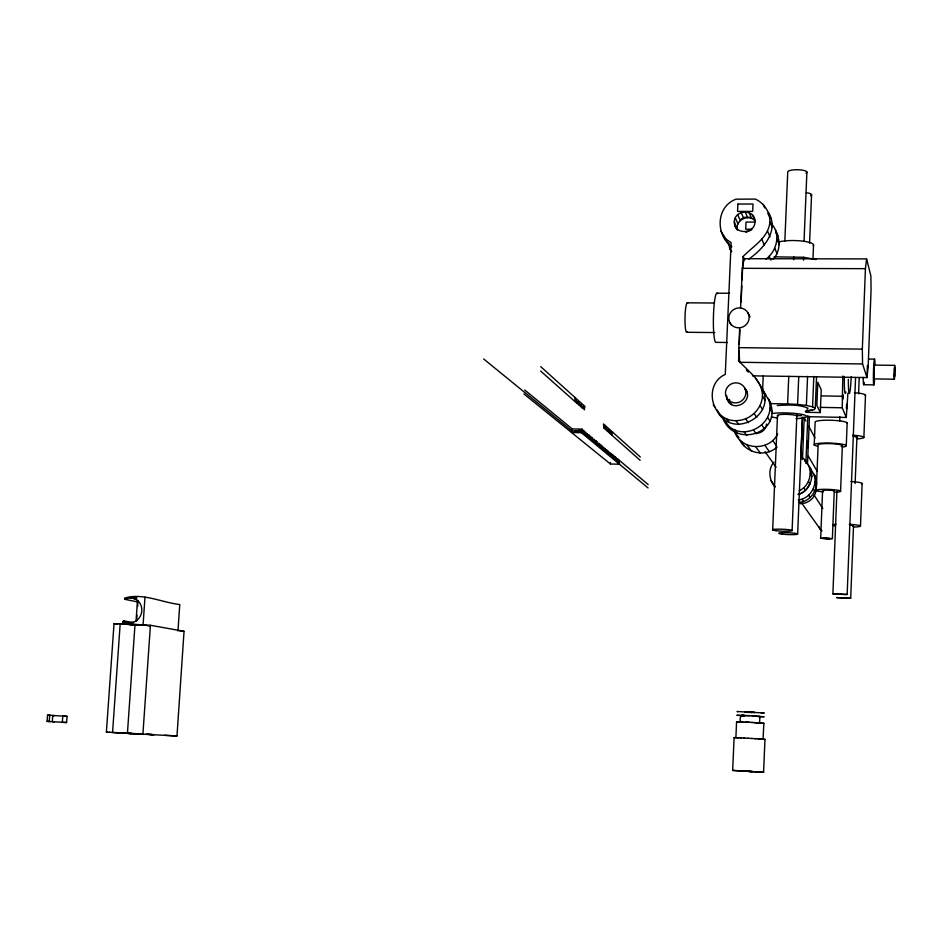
<?xml version="1.0" encoding="UTF-8"?>
<svg xmlns="http://www.w3.org/2000/svg" width="942" height="942" viewBox="0 0 942 942"><rect width="100%" height="100%" fill="white"/><g stroke="black" fill="none" stroke-linecap="round" stroke-linejoin="round"><path stroke-width="1.41" d="M894.123 374.728L894.288 369.382M894.77 371.843L894.676 365.366L874.353 365.084L873.941 378.872L894.347 379.249L894.9 369.9M822.578 490.641L820.682 538.223L826.935 538.989L832.375 538.612L834.259 490.97M855.572 377.459L847.164 594.402L846.422 594.626L832.893 593.837L836.92 491.394M839.687 421.145L839.864 416.753M808.471 416.705L846.293 417.447L842.254 407.78L842.784 376.023M840.582 491.135L842.372 445.542M847.918 393.191L846.293 417.447M846.281 445.648L847.164 422.911M850.708 598.158L836.708 597.605L850.708 598.158L853.487 526.131M855.124 483.505L856.949 436.464M858.586 393.827L859.21 377.66M752.411 375.846L866.981 377.577L862.566 363.965L862.33 349.129L865.427 268.67L866.605 258.909L744.192 258.697L742.32 268.317L740.577 307.987M860.493 526.013L862.118 483.458M863.885 437.3L865.498 395.075M868.112 367.533L867.452 365.425L866.981 377.577L868.112 367.533L871.056 290.466L870.879 275.924L866.605 258.909M792.104 530.523L796.885 414.456M804.044 241.093L806.894 172.045M805.304 411.242L814.053 409.77L815.254 408.322L812.569 406.803L806.376 405.425L797.591 404.412L798.734 376.812M803.55 260.169L803.667 257.284L773.971 256.825M797.65 533.973L802.419 417.918M809.578 243.107L811.568 194.629M804.209 417.271L802.478 459.496L800.853 456.823L802.478 417.188M806.376 405.425L807.553 376.411M812.946 259.415L813.547 244.79M805.881 463.511L807.836 415.61M807.494 464.583L809.461 416.388M812.569 406.803L813.806 376.423M815.254 408.322L816.537 376.623M814.229 444.918L815.148 422.263A16.049 2.308 1.8 0 1 832.163 420.297A16.049 2.308 1.8 0 1 846.87 423.5M816.278 490.476L818.115 445.013A12.175 1.637 1.9 0 1 832.457 443.729A12.175 1.637 1.9 0 1 841.194 446.331M820.317 412.572L821.236 389.823L817.786 382.228L816.855 405.413L820.317 412.572L805.787 412.302M762.537 391.884L763.22 375.952M759.605 723.067L759.888 716.509L754.354 716.05M763.055 739.282L763.856 723.303L754.071 722.62M772.676 529.887L777.491 415.54M784.839 241.093L787.736 172.198A9.608 2.39 0.8 0 1 799.028 169.784A9.608 2.39 0.8 0 1 805.987 173.257M747.43 771.286L743.862 771.086L763.585 772.275L764.975 739.352L760.677 739.046M770.568 403.623L787.606 403.93L788.76 376.341M793.623 259.733L793.741 256.848M862.566 363.965L739.647 362.281L738.834 347.645L739.67 328.546M739.906 362.705L738.563 360.539L739.011 350.283M739.27 344.419L739.917 329.771M741.13 301.935L741.849 285.815M742.096 279.962L743.132 256.518C753.094 246.027 768.625 237.714 769.944 221.747C769.955 211.938 764.233 203.131 755.307 199.08L736.02 199.174C715.72 206.71 715.508 235.335 731.887 246.804M747.665 771.333L732.676 770.415L734.101 737.61L738.834 737.774M749.22 722.337L736.573 721.808L735.89 737.704L736.974 737.704M744.922 715.531C739.941 712.211 738.069 723.338 742.849 722.031M894.723 373.138L894.606 375.552M619.224 460.273L619.447 464.229L610.416 463.994L610.487 462.546M612.182 431.742L611.876 435.216M581.862 431.142L571.606 430.906L571.523 432.496L581.426 432.708L648.061 487.932M540.708 366.65L574.961 397.465L574.914 401.539M581.426 432.708L582.109 429.152L572.218 428.928L524.765 390.035M177.956 631.034L179.757 604.517C161.777 602.527 142.642 592.53 124.509 598.146L125.074 599.371L137.85 601.973M121.082 732.982L176.978 736.008L184.043 631.305L150.426 625.276L120.187 623.863L112.557 732.476L142.901 734.313L150.426 625.276M127.429 733.382L135 624.558L137.85 625.064M136.06 620.813L137.461 600.56M136.614 620.919L137.014 615.138M137.614 606.46L138.015 600.678M150.061 626.065L143.078 624.829L144.997 597.193M110.049 732.323L106.387 732.099L114.029 623.663L123.013 624.075M54.365 721.796L47.1 721.372L47.547 715.178L54.813 715.637M49.243 721.501L49.702 715.308M66.588 722.526L67.035 716.356L62.784 716.085L62.337 722.279L66.588 722.526L52.305 721.678L52.764 715.496L67.035 716.356M894.417 369.111L894.488 368.157M894.535 376.447L894.606 375.481M613.065 457.235L615.668 457.294L615.432 459.378L614.843 456.611L614.196 456.058L613.96 458.153L613.372 455.363L612.712 454.809L612.465 456.917L611.876 454.115L611.217 453.561L610.969 455.657L609.698 452.29L609.462 454.409L608.873 453.914L608.179 451.018L607.943 453.137L607.354 452.643L606.648 449.734L606.401 451.854L605.812 451.371L605.105 448.427L604.858 450.57L604.258 450.076L603.551 447.132L603.292 449.275L602.692 448.769L601.973 445.813L601.726 447.968L601.114 447.462L600.395 444.483L600.136 446.649L599.524 446.131L598.794 443.14L598.547 445.319L597.923 444.801L597.193 441.798L596.934 443.976L596.31 443.458L595.568 440.432L595.309 442.622L594.685 442.104L593.931 439.066L593.672 441.256L593.048 440.738L592.283 437.677L592.023 439.89L591.388 439.361L590.622 436.287L590.363 438.501L589.716 437.971L588.95 434.886L588.679 437.1L588.043 436.57L587.255 433.473L586.996 435.699L586.336 435.157L585.559 432.037L585.288 434.274L584.629 433.732L583.84 430.6L583.569 432.849L582.91 432.296L582.109 429.152M894.453 377.071L894.535 376.364M894.488 368.228L894.559 367.545M572.218 428.928L571.606 430.906M799.275 490.688C808.283 486.614 812.239 475.439 809.119 466.278C815.595 476.287 809.496 490.417 798.675 494.456M798.263 499.955C810.144 498.871 817.986 485.236 813.888 474.179C821.224 485.424 811.886 502.098 798.604 502.416M894.676 365.366L894.347 379.249M748.843 259.074C763.385 248.794 779.517 230.802 768.425 212.327M765.999 259.132C776.891 251.019 781.095 234.146 771.345 223.525M773.088 259.238C780.671 251.467 780.329 239.339 775.619 230.142M720.995 231.249L726.082 239.209L731.145 242.612L725.281 374.398C702.885 384.407 711.234 421.239 735.926 420.65C749.526 420.627 761.548 409.77 762.478 396.111C762.667 380.309 747.771 371.254 738.563 360.539M718.31 412.985C735.019 439.843 778.528 413.255 760.948 386.503M727.13 424.512C744.239 443.235 777.809 422.64 768.448 398.925C786.087 432.225 733.948 450.641 722.173 416.564L729.862 428.08M766.517 424.041C766.164 429.211 761.595 433.308 756.45 433.308M734.324 221.841C734.477 209.195 755.531 208.618 755.001 221.782C754.86 234.452 733.794 235.005 734.324 221.841L737.456 230.131M737.044 227.587C737.374 219.086 748.76 214.387 754.825 220.51L752.281 214.67M874.035 378.943L874.353 365.084M143.078 624.829L129.172 624.169L122.837 622.014L123.567 620.849L133.529 622.638M820.682 538.223L832.375 538.612M738.964 437.7L734.795 432.213C741.436 450.57 769.437 451.383 777.68 433.944M773.888 462.157C767.789 469.222 769.049 480.338 775.031 487.12M807.129 409.217L807.977 408.192C798.463 404.106 787.382 405.025 777.221 405.519M832.893 593.837L847.164 594.402M740.73 219.545L743.05 218.073M745.817 232.403L751.728 229.777M739.541 439.808C746.535 453.408 765.681 457.565 777.126 447.014M759.888 716.509L759.087 716.556M763.856 723.303L760.795 723.291M125.074 599.371C129.631 596.851 135.66 597.946 139.004 601.962A12.481 11.645 -76.4 0 1 137.779 619.565C134.011 623.18 127.912 623.839 123.567 620.849M764.975 739.352L763.644 739.364M806.387 410.653L812.192 410.229M744.215 217.331L749.962 217.319M754.813 222.065L746.017 222.076L745.711 229.212L751.575 229.2M742.32 268.317L865.427 268.67M716.78 293.197L729.497 293.268M687.224 302.829L713.895 303.018M686.812 332.279L714.766 332.561M727.436 342.488L716.167 342.358A24.645 3.038 -88.8 0 1 713.447 316.276A24.645 3.038 -88.8 0 1 717.557 293.657M738.834 347.645L862.33 349.129M868.701 359.055L874.494 359.137M863.79 384.713L873.905 384.866M821.636 395.899L841.995 396.252M820.199 407.368L842.254 407.78M796.567 415.575L801.442 415.669M578.647 429.693L582.874 429.788M574.773 431.248L581.838 431.401M117.691 623.828L114.029 623.663M761.23 713.023L764.28 712.988L737.021 711.528L737.857 711.646M586.913 435.44L589.692 435.51M593.554 440.974L596.286 441.033M598.394 445.013L601.09 445.071M615.185 459.001L617.775 459.06L617.799 461.344L618.352 461.804L618.588 459.743L648.214 484.588M758.463 716.662L764.127 716.732L751.987 715.896M732.676 770.415L763.585 772.275M787.606 403.93L797.591 404.412M179.993 631.105L184.043 631.305M737.433 737.68L741.436 737.904M745.569 715.473L752.67 715.849M749.502 715.755L736.856 715.261L744.898 715.932M740.377 737.822L744.604 738.069M745.287 722.055L752.387 722.443M743.956 738.01L748.101 738.257M752.022 712.623L745.051 712.211M106.387 732.099L107.553 732.158M145.857 734.265L154.052 734.725L150.331 734.466M747.913 738.234L751.987 738.469M47.1 721.372L50.162 721.548M119.669 732.794L116.054 732.593M748.784 771.404L752.352 771.604L748.549 771.357M164.768 735.266L176.978 736.008M119.504 732.794L123.39 733.017M130.349 733.335L143.125 734.112M147.364 734.277L151.756 734.548M751.704 722.479L755.837 722.655M751.704 738.469L755.896 738.705M109.166 732.275L131.244 733.535L128.383 733.335M122.837 732.994L125.887 733.182M755.154 738.681L759.358 738.928M124.097 624.134L133.882 624.876M47.547 715.178L50.609 715.378M758.216 738.869L762.149 739.117M756.179 722.761L759.04 722.997M744.521 715.802L741.083 715.484M739.129 722.055L736.573 721.808M734.101 737.61L735.054 737.704M762.372 739.176L763.173 739.258M803.667 257.284L816.066 259.556M128.677 624.44L132.563 625.123M122.837 622.014L125.686 622.521M126.287 622.226L131.962 623.239M130.985 597.97L136.802 599.1M131.103 596.58L136.743 597.758M800.853 456.823L804.951 459.696L810.685 468.869M804.515 460.921L806.552 462.334L804.951 459.696M809.366 468.892L811.356 470.282L809.837 467.762L815.383 476.652M523.917 393.933L610.416 463.994M483.682 358.996L571.912 430.871M615.668 457.294L616.904 460.603L617.128 458.518L617.775 459.06M540.661 371.054L575.692 402.222L575.962 400.009L576.669 403.094L577.434 403.777L577.705 401.563L578.4 404.636L579.165 405.319L579.436 403.117L580.131 406.179L580.884 406.85L581.155 404.648L581.838 407.698L582.592 408.369L582.851 406.179L584.275 409.864L584.935 406.438L574.961 397.465M640.16 460.32L611.24 434.639L610.652 431.86L610.416 433.909L609.768 433.332L609.168 430.541L608.932 432.602L608.285 432.013L607.684 429.211L607.449 431.283L606.789 430.694L606.189 427.88L605.942 429.941L605.282 429.352L604.67 426.526L604.434 428.598L603.763 428.009L603.516 423.959L640.313 456.988M746.264 370.065L748.278 372.137M761.466 388.94L770.756 402.752M713.2 404.789L715.414 407.698M770.909 480.55L772.793 483.01M726.294 418.554L729.12 422.299M734.866 429.917L737.515 433.438M746.935 444.989L751.728 451.348M735.926 420.65L738.646 424.383M744.204 431.966L746.759 435.463M755.861 446.955L760.488 453.29M726.6 397.736L731.522 404.601M765.01 451.654L776.114 467.232M801.136 502.345L820.659 529.757M726.623 395.487L727.236 399.408L730.05 403.353L729.438 399.467M745.746 418.943L748.372 422.699M753.718 430.329L756.191 433.838M802.089 499.331L803.679 501.591M764.963 445.401L769.402 451.771M754.248 413.679L756.791 417.494M761.96 425.231L764.339 428.81M803.797 487.921L805.41 490.346M808.719 495.292L810.25 497.588M772.829 440.55L776.408 445.943M767.883 213.693L770.792 218.203M744.722 387.998L747.124 391.695M814.076 495.045L822.849 508.574M775.737 232.38L777.856 235.653M728.837 243.201L729.661 248.405L731.769 251.714M760.123 405.661L762.608 409.558M767.659 417.471L769.979 421.121M808.495 481.562L810.061 484.035M813.287 489.086L814.783 491.43M763.42 390.6L755.767 378.319M744.698 388.563C755.508 400.091 732.864 414.103 727.236 399.408M773.476 484.106L774.83 486.272M741.354 441.292L744.463 446.261M716.874 409.829L721.219 416.776M762.478 396.111L764.939 400.103M769.932 408.227L772.24 411.972M810.356 473.956L811.922 476.487M815.101 481.668L816.584 484.082M763.42 390.977L765.787 394.886M729.932 322.765L731.404 325.284M808.318 456.211L817.185 471.318M747.995 312.944A10.28 9.867 -28.8 0 1 738.54 327.828A10.28 9.867 -28.8 0 1 730.368 312.815A10.28 9.867 -28.8 0 1 747.995 312.944L750.067 316.806M803.891 417.235L805.963 421.098M808.731 426.243L814.936 437.842M729.661 248.405L731.263 251.585M726.082 239.209L728.884 244.79M743.132 256.518L744.71 259.768M734.937 225.691L736.573 229.118M735.278 217.979L737.998 223.784M737.668 214.717L740.353 220.546M741.107 212.515L743.756 218.379M745.098 211.738L747.712 217.602M761.772 239.197L764.221 244.79M769.19 256.177L770.909 260.11M749.02 212.492L751.586 218.356M767.612 231.19L769.991 236.866M774.842 248.429L777.079 253.763M763.279 204.367L764.727 207.935M771.086 223.537L772.452 226.892M769.944 221.747L772.31 227.528M777.103 239.28L779.317 244.708M894.747 367.698L894.794 369.429M894.252 376.129L894.276 376.93M894.229 375.175L894.241 376.223M816.961 446.049A16.073 2.155 1.9 0 1 820.141 443.258A16.073 2.155 1.9 0 1 841.842 444.141A16.073 2.155 1.9 0 1 842.289 447.085M823.202 491.877A12.199 1.401 2.1 0 1 818.504 489.616A12.199 1.401 2.1 0 1 837.144 490.123A12.199 1.401 2.1 0 1 835.295 492.207M823.567 491.006A5.852 0.671 2.1 0 1 824.356 490.17A5.852 0.671 2.1 0 1 831.868 490.382A5.852 0.671 2.1 0 1 833.67 491.288M687.33 331.596A14.731 1.99 -88.8 0 1 684.999 318.16A14.731 1.99 -88.8 0 1 687.742 303.194M822.013 530.852A6.771 6.618 -8 0 1 819.034 526.731M806.27 192.71A9.349 2.237 0.8 0 1 810.685 195.759M864.238 382.37A12.917 0.789 -88.4 0 1 863.202 377.401M874.529 380.238A12.929 0.73 -88.4 0 1 873.422 381.192A12.929 0.73 -88.4 0 1 873.999 362.14A12.929 0.73 -88.4 0 1 875 364.589M845.869 391.966A21.807 1.495 -88.4 0 1 844.303 376.447M851.203 376.694A21.819 1.46 -88.4 0 1 849.413 393.403A21.819 1.46 -88.4 0 1 848.353 379.261M815.807 485.012A15.484 15.119 -14.6 0 1 800.088 503.664M809.661 483.717A15.979 15.59 -16.1 0 1 797.921 494.468M853.087 436.228A6.971 0.954 1.8 0 1 856.184 437.618M852.769 435.192A13.93 1.919 1.8 0 1 863.661 437.041A13.93 1.919 1.8 0 1 857.609 438.819M854.406 392.79A13.906 2.155 1.6 0 1 865.215 395.64M849.637 525.047A6.994 0.707 2.2 0 1 852.769 526.119M849.319 524.282A13.989 1.413 2.2 0 1 860.258 525.813A13.989 1.413 2.2 0 1 854.206 527.025M834.918 525.895A13.989 1.413 2.2 0 1 836.013 524.223M850.967 481.539A13.965 1.66 2 0 1 861.848 483.882M779.517 241.788A19.276 4.215 1.1 0 1 802.549 241.105A19.276 4.215 1.1 0 1 813.264 245.886M778.068 416.011A9.714 1.425 1.9 0 1 786.346 414.362A9.714 1.425 1.9 0 1 796.732 416.376M772.252 413.491A19.417 2.85 1.9 0 1 802.337 414.504A19.417 2.85 1.9 0 1 796.061 418.613M777.539 417.954A19.417 2.85 1.9 0 1 771.357 416.929M842.537 397.312C842.831 404.989 843.114 388.292 842.537 397.312M846.458 406.956C846.717 414.421 847.023 398.183 846.458 406.956M737.88 204.073L737.551 211.432L752.682 211.373L752.999 204.002L737.88 204.073M807.388 441.303L807.424 447.815L807.388 441.303M802.478 432.578L802.513 439.278L802.478 432.578M823.449 538.235L829.643 538.518L823.449 538.235M746.429 712.011L754.86 712.482L746.429 712.011M732.605 402.528A10.28 9.962 -27.6 0 0 745.64 390.435A10.28 9.962 -27.6 0 0 728.755 385.667A10.28 9.962 -27.6 0 0 732.605 402.528M782.072 534.102A9.491 0.918 2.4 0 0 797.533 534.208A9.491 0.918 2.4 0 0 785.016 532.654A9.491 0.918 2.4 0 0 782.072 534.102M776.102 530.676A9.761 0.954 2.4 0 0 791.986 530.77A9.761 0.954 2.4 0 0 779.081 529.157A9.761 0.954 2.4 0 0 776.102 530.676"/></g></svg>
